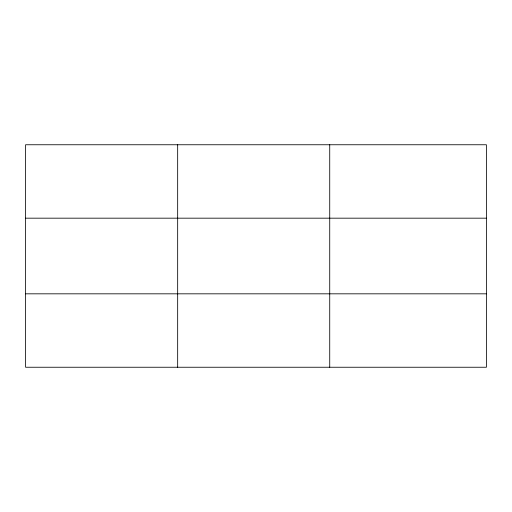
<?xml version="1.0" encoding="UTF-8"?>
<svg xmlns="http://www.w3.org/2000/svg" width="512" height="512" viewBox="0 0 512 512"><rect width="100%" height="100%" fill="white"/><g stroke="black" fill="none" stroke-linecap="round" stroke-linejoin="round"><path stroke-width="0.77" d="M486.4 293.824L486.4 367.245L25.6 367.245L25.6 144.755L486.4 144.755L486.4 293.824L25.6 293.824M25.6 218.176L486.4 218.176M329.728 144.755L329.728 367.245M177.664 144.755L177.664 367.245"/></g></svg>
